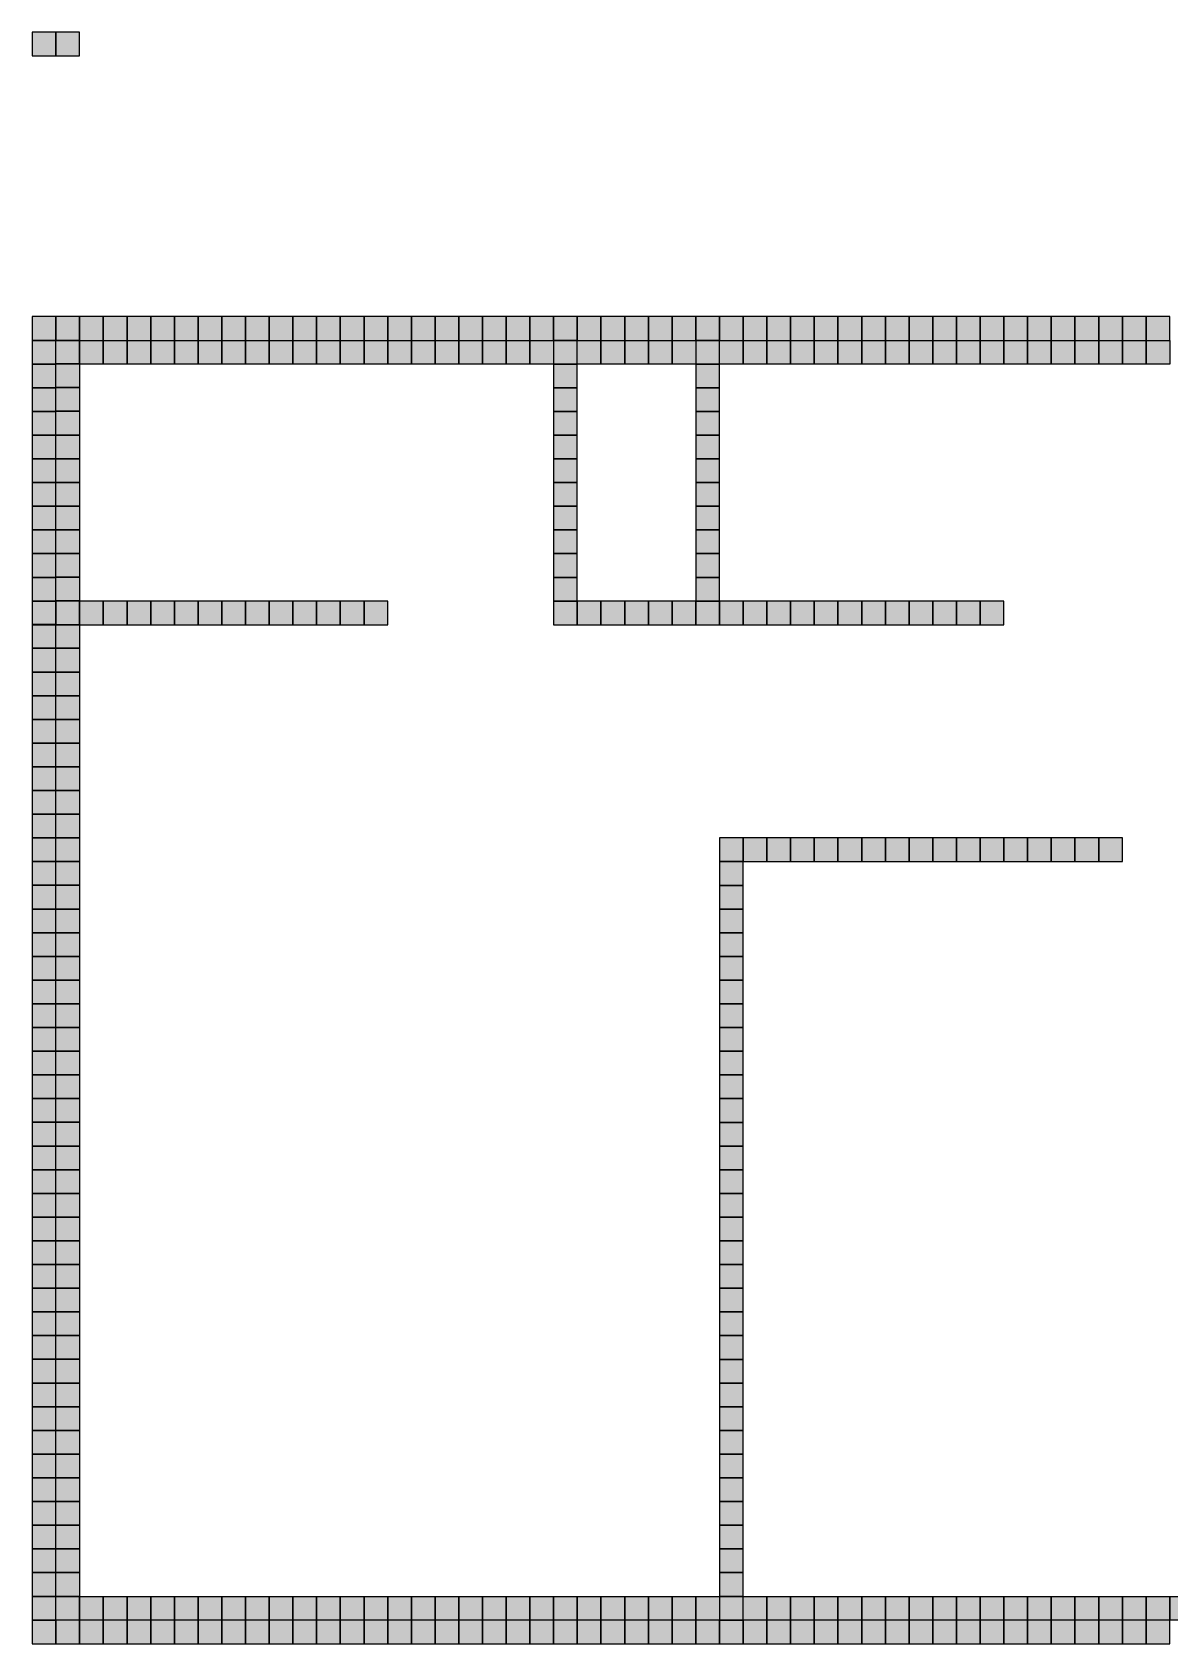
# Model space of a CAD drawing. Header units: inches. Extents: x 0.51 to 8.91, y 0.95 to 7.75.
# Drawn here: x 0.51 to 5.31, y 0.95 to 7.75 of the extents above; entities that cross this region are included whole.
import ezdxf

# ---------------------------------------------------------------- set-up
doc = ezdxf.new("R2010")
doc.units = ezdxf.units.IN
doc.header["$MEASUREMENT"] = 0
doc.layers.add('GRILLA PIXEL', color=7, linetype='Continuous')

# ---------------------------------------------------------------- blocks, each defined once
blk = doc.blocks.new('0-255-135-15-Muro auxiliar escalera')
at = {"layer": 'GRILLA PIXEL', "true_color": 0xff870f}
h = blk.add_hatch(color=30, dxfattribs=at)
h.dxf.hatch_style = 1
h.paths.add_polyline_path([(0, 0), (-0.1, 0), (-0.1, -0.1), (0, -0.1)])
blk.add_lwpolyline([(-0.1, 0), (-0.1, -0.1), (0, -0.1), (0, 0)], close=True)
blk = doc.blocks.new('0-63-149-253-Muro fichas extremo')
at = {"layer": 'GRILLA PIXEL', "true_color": 0x3f95fd}
h = blk.add_hatch(color=153, dxfattribs=at)
h.dxf.hatch_style = 1
h.paths.add_polyline_path([(0, 0), (-0.1, 0), (-0.1, -0.1), (0, -0.1)])
blk.add_lwpolyline([(-0.1, 0), (-0.1, -0.1), (0, -0.1), (0, 0)], close=True)
blk = doc.blocks.new('0-255-0-0-Muro dormitorio principal')
h = blk.add_hatch(color=1)
h.dxf.hatch_style = 1
h.paths.add_polyline_path([(0, 0), (-0.1, 0), (-0.1, -0.1), (0, -0.1)])
blk.add_lwpolyline([(-0.1, 0), (-0.1, -0.1), (0, -0.1), (0, 0)], close=True)
blk = doc.blocks.new('0-203-204-205-Ventana principal')
at = {"layer": 'GRILLA PIXEL', "true_color": 0xcbcccd}
h = blk.add_hatch(color=254, dxfattribs=at)
h.dxf.hatch_style = 1
h.paths.add_polyline_path([(0, 0), (-0.1, 0), (-0.1, -0.1), (0, -0.1)])
blk.add_lwpolyline([(-0.1, 0), (-0.1, -0.1), (0, -0.1), (0, 0)], close=True)
blk = doc.blocks.new('0-255-255-31-Muro alto')
at = {"layer": 'GRILLA PIXEL', "true_color": 0xffff1f}
h = blk.add_hatch(color=2, dxfattribs=at)
h.dxf.hatch_style = 1
h.paths.add_polyline_path([(0, 0), (-0.1, 0), (-0.1, -0.1), (0, -0.1)])
blk.add_lwpolyline([(-0.1, 0), (-0.1, -0.1), (0, -0.1), (0, 0)], close=True)
blk = doc.blocks.new('0-3-160-22-Ventana comun')
at = {"layer": 'GRILLA PIXEL', "true_color": 0x03a016}
h = blk.add_hatch(color=104, dxfattribs=at)
h.dxf.hatch_style = 1
h.paths.add_polyline_path([(0, 0), (-0.1, 0), (-0.1, -0.1), (0, -0.1)])
blk.add_lwpolyline([(-0.1, 0), (-0.1, -0.1), (0, -0.1), (0, 0)], close=True)
blk = doc.blocks.new('1-61-61-62-auxiliar ubicacion inicial')
at = {"layer": 'GRILLA PIXEL', "true_color": 0x3d3d3e}
h = blk.add_hatch(color=250, dxfattribs=at)
h.dxf.hatch_style = 1
h.paths.add_polyline_path([(0, 0), (-0.1, 0), (-0.1, -0.1), (0, -0.1)])
blk.add_lwpolyline([(-0.1, 0), (-0.1, -0.1), (0, -0.1), (0, 0)], close=True)
blk = doc.blocks.new('1-99-100-102-auxiliar lado interno')
at = {"lineweight": 70, "true_color": 0x636466}
h = blk.add_hatch(color=251, dxfattribs=at)
h.dxf.hatch_style = 1
h.paths.add_polyline_path([(-0.1, -0.1), (-0.1, 0), (0, 0), (0, -0.1)])
blk.add_lwpolyline([(0, 0), (0, -0.1), (-0.1, -0.1), (-0.1, 0)], close=True)
blk = doc.blocks.new('pixel extremo ventana')
h = blk.add_hatch(color=136)
h.dxf.hatch_style = 1
h.paths.add_polyline_path([(0, 0), (-0.1, 0), (-0.1, -0.1), (0, -0.1)])
blk.add_lwpolyline([(-0.1, 0), (-0.1, -0.1), (0, -0.1), (0, 0)], close=True)

msp = doc.modelspace()

# ---------------------------------------------------------------- block references
for name, p in [('1-61-61-62-auxiliar ubicacion inicial', (0.6061, 7.7464)), ('1-61-61-62-auxiliar ubicacion inicial', (0.7061, 7.7464)), ('0-255-135-15-Muro auxiliar escalera', (0.6061, 6.5464)), ('0-255-135-15-Muro auxiliar escalera', (0.7061, 6.5464)), ('0-63-149-253-Muro fichas extremo', (0.8061, 6.5464)), ('0-63-149-253-Muro fichas extremo', (0.9061, 6.5464)), ('0-63-149-253-Muro fichas extremo', (1.0061, 6.5464)), ('0-63-149-253-Muro fichas extremo', (1.1061, 6.5464)), ('0-63-149-253-Muro fichas extremo', (1.2061, 6.5464)), ('0-63-149-253-Muro fichas extremo', (1.3061, 6.5464)), ('0-63-149-253-Muro fichas extremo', (1.4061, 6.5464)), ('0-63-149-253-Muro fichas extremo', (1.5061, 6.5464)), ('0-63-149-253-Muro fichas extremo', (1.6061, 6.5464)), ('0-63-149-253-Muro fichas extremo', (1.7061, 6.5464)), ('0-63-149-253-Muro fichas extremo', (1.8061, 6.5464)), ('0-63-149-253-Muro fichas extremo', (1.9061, 6.5464)), ('0-63-149-253-Muro fichas extremo', (2.0061, 6.5464)), ('0-63-149-253-Muro fichas extremo', (2.1061, 6.5464)), ('0-63-149-253-Muro fichas extremo', (2.2061, 6.5464)), ('0-63-149-253-Muro fichas extremo', (2.3061, 6.5464)), ('0-63-149-253-Muro fichas extremo', (2.4061, 6.5464)), ('0-63-149-253-Muro fichas extremo', (2.5061, 6.5464)), ('0-63-149-253-Muro fichas extremo', (2.6061, 6.5464)), ('0-63-149-253-Muro fichas extremo', (2.7061, 6.5464)), ('0-63-149-253-Muro fichas extremo', (2.8061, 6.5464)), ('0-63-149-253-Muro fichas extremo', (2.9061, 6.5464)), ('0-63-149-253-Muro fichas extremo', (3.0061, 6.5464)), ('0-63-149-253-Muro fichas extremo', (3.1061, 6.5464)), ('0-63-149-253-Muro fichas extremo', (3.2061, 6.5464)), ('0-63-149-253-Muro fichas extremo', (3.3061, 6.5464)), ('0-63-149-253-Muro fichas extremo', (3.4061, 6.5464)), ('0-63-149-253-Muro fichas extremo', (3.5061, 6.5464)), ('0-63-149-253-Muro fichas extremo', (3.6061, 6.5464)), ('0-63-149-253-Muro fichas extremo', (3.7061, 6.5464)), ('0-63-149-253-Muro fichas extremo', (3.8061, 6.5464)), ('0-63-149-253-Muro fichas extremo', (3.9061, 6.5464)), ('0-63-149-253-Muro fichas extremo', (4.0061, 6.5464)), ('0-63-149-253-Muro fichas extremo', (4.1061, 6.5464)), ('0-63-149-253-Muro fichas extremo', (4.2061, 6.5464)), ('0-63-149-253-Muro fichas extremo', (4.3061, 6.5464)), ('0-63-149-253-Muro fichas extremo', (4.4061, 6.5464)), ('0-63-149-253-Muro fichas extremo', (4.5061, 6.5464)), ('0-63-149-253-Muro fichas extremo', (4.6061, 6.5464)), ('0-63-149-253-Muro fichas extremo', (4.7061, 6.5464)), ('0-63-149-253-Muro fichas extremo', (4.8061, 6.5464)), ('0-63-149-253-Muro fichas extremo', (4.9061, 6.5464)), ('0-63-149-253-Muro fichas extremo', (5.0061, 6.5464)), ('0-63-149-253-Muro fichas extremo', (5.1061, 6.5464)), ('0-63-149-253-Muro fichas extremo', (5.2061, 6.5464)), ('0-63-149-253-Muro fichas extremo', (5.3061, 6.5464)), ('0-255-255-31-Muro alto', (0.6061, 6.4464)), ('1-99-100-102-auxiliar lado interno', (0.7061, 6.447)), ('1-99-100-102-auxiliar lado interno', (0.8061, 6.4464)), ('1-99-100-102-auxiliar lado interno', (0.9061, 6.4464)), ('1-99-100-102-auxiliar lado interno', (1.0061, 6.4464)), ('1-99-100-102-auxiliar lado interno', (1.1061, 6.4464)), ('1-99-100-102-auxiliar lado interno', (1.2061, 6.4464)), ('1-99-100-102-auxiliar lado interno', (1.3061, 6.4464)), ('1-99-100-102-auxiliar lado interno', (1.4061, 6.4464)), ('1-99-100-102-auxiliar lado interno', (1.5061, 6.4464)), ('1-99-100-102-auxiliar lado interno', (1.6061, 6.4464)), ('1-99-100-102-auxiliar lado interno', (1.7061, 6.4464)), ('1-99-100-102-auxiliar lado interno', (1.8061, 6.4464)), ('1-99-100-102-auxiliar lado interno', (1.9061, 6.4464)), ('1-99-100-102-auxiliar lado interno', (2.0061, 6.4464)), ('1-99-100-102-auxiliar lado interno', (2.1061, 6.4464)), ('1-99-100-102-auxiliar lado interno', (2.2061, 6.4464)), ('1-99-100-102-auxiliar lado interno', (2.3061, 6.4464)), ('1-99-100-102-auxiliar lado interno', (2.4061, 6.4464)), ('1-99-100-102-auxiliar lado interno', (2.5061, 6.4464)), ('1-99-100-102-auxiliar lado interno', (2.6061, 6.4464)), ('1-99-100-102-auxiliar lado interno', (2.7061, 6.4464)), ('0-255-255-31-Muro alto', (2.8061, 6.4464)), ('1-99-100-102-auxiliar lado interno', (2.9061, 6.4464)), ('1-99-100-102-auxiliar lado interno', (3.0061, 6.4464)), ('1-99-100-102-auxiliar lado interno', (3.1061, 6.4464)), ('1-99-100-102-auxiliar lado interno', (3.2061, 6.4464)), ('1-99-100-102-auxiliar lado interno', (3.3061, 6.4464)), ('0-255-255-31-Muro alto', (3.4061, 6.4464)), ('1-99-100-102-auxiliar lado interno', (3.5061, 6.4464)), ('1-99-100-102-auxiliar lado interno', (3.6061, 6.4464)), ('1-99-100-102-auxiliar lado interno', (3.7061, 6.4464)), ('1-99-100-102-auxiliar lado interno', (3.8061, 6.4464)), ('1-99-100-102-auxiliar lado interno', (3.9061, 6.4464)), ('1-99-100-102-auxiliar lado interno', (4.0061, 6.4464)), ('1-99-100-102-auxiliar lado interno', (4.1061, 6.4464)), ('1-99-100-102-auxiliar lado interno', (4.2061, 6.4464)), ('1-99-100-102-auxiliar lado interno', (4.3061, 6.4464)), ('1-99-100-102-auxiliar lado interno', (4.4061, 6.4464)), ('1-99-100-102-auxiliar lado interno', (4.5061, 6.4464)), ('1-99-100-102-auxiliar lado interno', (4.6061, 6.4464)), ('1-99-100-102-auxiliar lado interno', (4.7061, 6.4464)), ('1-99-100-102-auxiliar lado interno', (4.8061, 6.4464)), ('1-99-100-102-auxiliar lado interno', (4.9061, 6.4464)), ('1-99-100-102-auxiliar lado interno', (5.0061, 6.4464)), ('1-99-100-102-auxiliar lado interno', (5.1061, 6.4464)), ('1-99-100-102-auxiliar lado interno', (5.2061, 6.4464)), ('1-99-100-102-auxiliar lado interno', (5.3061, 6.4464)), ('0-255-255-31-Muro alto', (0.6061, 6.3464)), ('1-99-100-102-auxiliar lado interno', (0.7061, 6.347)), ('0-255-255-31-Muro alto', (2.8061, 6.3464)), ('0-255-255-31-Muro alto', (3.4061, 6.3464)), ('0-255-255-31-Muro alto', (0.6061, 6.2464)), ('1-99-100-102-auxiliar lado interno', (0.7061, 6.247)), ('0-255-255-31-Muro alto', (2.8061, 6.2464)), ('0-255-255-31-Muro alto', (3.4061, 6.2464)), ('0-255-255-31-Muro alto', (0.6061, 6.1464)), ('1-99-100-102-auxiliar lado interno', (0.7061, 6.147)), ('0-255-255-31-Muro alto', (2.8061, 6.1464)), ('0-255-255-31-Muro alto', (3.4061, 6.1464)), ('0-255-255-31-Muro alto', (0.6061, 6.0464)), ('1-99-100-102-auxiliar lado interno', (0.7061, 6.047)), ('0-255-255-31-Muro alto', (2.8061, 6.0464)), ('0-255-255-31-Muro alto', (3.4061, 6.0464)), ('0-255-255-31-Muro alto', (0.6061, 5.9464)), ('1-99-100-102-auxiliar lado interno', (0.7061, 5.947)), ('0-255-255-31-Muro alto', (2.8061, 5.9464)), ('0-255-255-31-Muro alto', (3.4061, 5.9464)), ('0-255-255-31-Muro alto', (0.6061, 5.8464)), ('1-99-100-102-auxiliar lado interno', (0.7061, 5.847)), ('0-255-255-31-Muro alto', (2.8061, 5.8464)), ('0-255-255-31-Muro alto', (3.4061, 5.8464)), ('0-255-255-31-Muro alto', (0.6061, 5.7464)), ('1-99-100-102-auxiliar lado interno', (0.7061, 5.747)), ('0-255-255-31-Muro alto', (2.8061, 5.7464)), ('0-255-255-31-Muro alto', (3.4061, 5.7464)), ('0-255-255-31-Muro alto', (0.6061, 5.6464)), ('1-99-100-102-auxiliar lado interno', (0.7061, 5.647)), ('0-255-255-31-Muro alto', (2.8061, 5.6464)), ('0-255-255-31-Muro alto', (3.4061, 5.6464)), ('0-255-255-31-Muro alto', (0.6061, 5.5464)), ('1-99-100-102-auxiliar lado interno', (0.7061, 5.547)), ('0-255-255-31-Muro alto', (2.8061, 5.5464)), ('0-255-255-31-Muro alto', (3.4061, 5.5464)), ('0-255-255-31-Muro alto', (0.6061, 5.4464)), ('1-99-100-102-auxiliar lado interno', (0.7061, 5.447)), ('0-255-255-31-Muro alto', (2.8061, 5.4464)), ('0-255-255-31-Muro alto', (3.4061, 5.4464)), ('0-255-255-31-Muro alto', (0.6061, 5.3464)), ('0-255-255-31-Muro alto', (0.7061, 5.3464)), ('0-255-255-31-Muro alto', (0.8061, 5.3464)), ('0-255-255-31-Muro alto', (0.9061, 5.3464)), ('0-255-255-31-Muro alto', (1.0061, 5.3464)), ('0-255-255-31-Muro alto', (1.1061, 5.3464)), ('0-255-255-31-Muro alto', (1.2061, 5.3464)), ('0-255-255-31-Muro alto', (1.3061, 5.3464)), ('0-255-255-31-Muro alto', (1.4061, 5.3464)), ('0-255-255-31-Muro alto', (1.5061, 5.3464)), ('0-255-255-31-Muro alto', (1.6061, 5.3464)), ('0-255-255-31-Muro alto', (1.7061, 5.3464)), ('0-255-255-31-Muro alto', (1.8061, 5.3464)), ('0-255-255-31-Muro alto', (1.9061, 5.3464)), ('0-255-255-31-Muro alto', (2.0061, 5.3464)), ('0-255-255-31-Muro alto', (2.8061, 5.3464)), ('0-255-255-31-Muro alto', (2.9061, 5.3464)), ('0-255-255-31-Muro alto', (3.0061, 5.3464)), ('0-255-255-31-Muro alto', (3.1061, 5.3464)), ('0-255-255-31-Muro alto', (3.2061, 5.3464)), ('0-255-255-31-Muro alto', (3.3061, 5.3464)), ('0-255-255-31-Muro alto', (3.4061, 5.3464)), ('0-255-255-31-Muro alto', (3.5061, 5.3464)), ('0-255-255-31-Muro alto', (3.6061, 5.3464)), ('0-255-255-31-Muro alto', (3.7061, 5.3464)), ('0-255-255-31-Muro alto', (3.8061, 5.3464)), ('0-255-255-31-Muro alto', (3.9061, 5.3464)), ('0-255-255-31-Muro alto', (4.0061, 5.3464)), ('0-255-255-31-Muro alto', (4.1061, 5.3464)), ('0-255-255-31-Muro alto', (4.2061, 5.3464)), ('0-255-255-31-Muro alto', (4.3061, 5.3464)), ('0-255-255-31-Muro alto', (4.4061, 5.3464)), ('0-255-255-31-Muro alto', (4.5061, 5.3464)), ('0-255-255-31-Muro alto', (4.6061, 5.3464)), ('0-255-0-0-Muro dormitorio principal', (0.6061, 5.247)), ('1-99-100-102-auxiliar lado interno', (0.7061, 5.247)), ('0-255-0-0-Muro dormitorio principal', (0.6061, 5.147)), ('1-99-100-102-auxiliar lado interno', (0.7061, 5.147)), ('0-255-0-0-Muro dormitorio principal', (0.6061, 5.047)), ('1-99-100-102-auxiliar lado interno', (0.7061, 5.047)), ('0-255-0-0-Muro dormitorio principal', (0.6061, 4.947)), ('1-99-100-102-auxiliar lado interno', (0.7061, 4.947)), ('0-255-0-0-Muro dormitorio principal', (0.6061, 4.847)), ('1-99-100-102-auxiliar lado interno', (0.7061, 4.847)), ('0-255-0-0-Muro dormitorio principal', (0.6061, 4.747)), ('1-99-100-102-auxiliar lado interno', (0.7061, 4.747)), ('0-255-0-0-Muro dormitorio principal', (0.6061, 4.647)), ('1-99-100-102-auxiliar lado interno', (0.7061, 4.647)), ('0-255-0-0-Muro dormitorio principal', (0.6061, 4.547)), ('1-99-100-102-auxiliar lado interno', (0.7061, 4.547)), ('0-255-0-0-Muro dormitorio principal', (0.6061, 4.447)), ('1-99-100-102-auxiliar lado interno', (0.7061, 4.447)), ('0-255-0-0-Muro dormitorio principal', (0.6061, 4.347)), ('1-99-100-102-auxiliar lado interno', (0.7061, 4.347)), ('0-255-255-31-Muro alto', (3.5061, 4.3469, 0)), ('0-255-255-31-Muro alto', (3.6061, 4.3469, 0)), ('0-255-255-31-Muro alto', (3.7061, 4.3469, 0)), ('0-255-255-31-Muro alto', (3.8061, 4.3469, 0)), ('0-255-255-31-Muro alto', (3.9061, 4.3469, 0)), ('0-255-255-31-Muro alto', (4.0061, 4.3469, 0)), ('0-255-255-31-Muro alto', (4.1061, 4.3469, 0)), ('0-255-255-31-Muro alto', (4.2061, 4.3469, 0)), ('0-255-255-31-Muro alto', (4.3061, 4.3469, 0)), ('0-255-255-31-Muro alto', (4.4061, 4.3469, 0)), ('0-255-255-31-Muro alto', (4.5061, 4.3469, 0)), ('0-255-255-31-Muro alto', (4.6061, 4.3469, 0)), ('0-255-255-31-Muro alto', (4.7061, 4.3469, 0)), ('0-255-255-31-Muro alto', (4.8061, 4.3469, 0)), ('0-255-255-31-Muro alto', (4.9061, 4.3469, 0)), ('0-255-255-31-Muro alto', (5.0061, 4.3469, 0)), ('0-255-255-31-Muro alto', (5.1061, 4.3469, 0)), ('0-255-0-0-Muro dormitorio principal', (0.6061, 4.247)), ('1-99-100-102-auxiliar lado interno', (0.7061, 4.247)), ('0-255-255-31-Muro alto', (3.5061, 4.2469, 0)), ('0-255-0-0-Muro dormitorio principal', (0.6061, 4.147)), ('1-99-100-102-auxiliar lado interno', (0.7061, 4.147)), ('0-255-255-31-Muro alto', (3.5061, 4.1469, 0)), ('0-255-0-0-Muro dormitorio principal', (0.6061, 4.047)), ('1-99-100-102-auxiliar lado interno', (0.7061, 4.047)), ('0-255-255-31-Muro alto', (3.5061, 4.0469, 0)), ('0-255-0-0-Muro dormitorio principal', (0.6061, 3.947)), ('1-99-100-102-auxiliar lado interno', (0.7061, 3.947)), ('0-255-255-31-Muro alto', (3.5061, 3.9469, 0)), ('0-255-0-0-Muro dormitorio principal', (0.6061, 3.847)), ('1-99-100-102-auxiliar lado interno', (0.7061, 3.847)), ('0-255-255-31-Muro alto', (3.5061, 3.8469, 0)), ('0-255-0-0-Muro dormitorio principal', (0.6061, 3.747)), ('1-99-100-102-auxiliar lado interno', (0.7061, 3.747)), ('0-255-255-31-Muro alto', (3.5061, 3.7469)), ('0-255-0-0-Muro dormitorio principal', (0.6061, 3.647)), ('1-99-100-102-auxiliar lado interno', (0.7061, 3.647)), ('0-255-255-31-Muro alto', (3.5061, 3.6469)), ('0-255-0-0-Muro dormitorio principal', (0.6061, 3.547)), ('1-99-100-102-auxiliar lado interno', (0.7061, 3.547)), ('0-255-255-31-Muro alto', (3.5061, 3.5469)), ('0-255-0-0-Muro dormitorio principal', (0.6061, 3.447)), ('1-99-100-102-auxiliar lado interno', (0.7061, 3.447)), ('0-255-255-31-Muro alto', (3.5061, 3.4469)), ('0-255-0-0-Muro dormitorio principal', (0.6061, 3.347)), ('1-99-100-102-auxiliar lado interno', (0.7061, 3.347)), ('0-255-255-31-Muro alto', (3.5061, 3.3469)), ('0-255-0-0-Muro dormitorio principal', (0.6061, 3.247)), ('1-99-100-102-auxiliar lado interno', (0.7061, 3.247)), ('0-255-255-31-Muro alto', (3.5061, 3.2469)), ('0-255-0-0-Muro dormitorio principal', (0.6061, 3.147)), ('1-99-100-102-auxiliar lado interno', (0.7061, 3.147)), ('0-255-255-31-Muro alto', (3.5061, 3.1469)), ('0-255-0-0-Muro dormitorio principal', (0.6061, 3.047)), ('1-99-100-102-auxiliar lado interno', (0.7061, 3.047)), ('0-255-255-31-Muro alto', (3.5061, 3.0469)), ('0-255-0-0-Muro dormitorio principal', (0.6061, 2.947)), ('1-99-100-102-auxiliar lado interno', (0.7061, 2.947)), ('0-255-255-31-Muro alto', (3.5061, 2.9469)), ('0-255-0-0-Muro dormitorio principal', (0.6061, 2.847)), ('1-99-100-102-auxiliar lado interno', (0.7061, 2.847)), ('0-255-255-31-Muro alto', (3.5061, 2.8469)), ('0-255-0-0-Muro dormitorio principal', (0.6061, 2.747)), ('1-99-100-102-auxiliar lado interno', (0.7061, 2.747)), ('0-255-255-31-Muro alto', (3.5061, 2.7469)), ('0-255-0-0-Muro dormitorio principal', (0.6061, 2.647)), ('1-99-100-102-auxiliar lado interno', (0.7061, 2.647)), ('0-255-255-31-Muro alto', (3.5061, 2.6469)), ('0-255-0-0-Muro dormitorio principal', (0.6061, 2.547)), ('1-99-100-102-auxiliar lado interno', (0.7061, 2.547)), ('0-255-255-31-Muro alto', (3.5061, 2.5469)), ('0-255-0-0-Muro dormitorio principal', (0.6061, 2.447)), ('1-99-100-102-auxiliar lado interno', (0.7061, 2.447)), ('0-255-255-31-Muro alto', (3.5061, 2.4469)), ('0-255-0-0-Muro dormitorio principal', (0.6061, 2.347)), ('1-99-100-102-auxiliar lado interno', (0.7061, 2.347)), ('0-255-255-31-Muro alto', (3.5061, 2.3469)), ('0-255-0-0-Muro dormitorio principal', (0.6061, 2.247)), ('1-99-100-102-auxiliar lado interno', (0.7061, 2.247)), ('0-255-255-31-Muro alto', (3.5061, 2.2469)), ('0-255-0-0-Muro dormitorio principal', (0.6061, 2.147)), ('1-99-100-102-auxiliar lado interno', (0.7061, 2.147)), ('0-255-255-31-Muro alto', (3.5061, 2.1469)), ('0-255-0-0-Muro dormitorio principal', (0.6061, 2.047)), ('1-99-100-102-auxiliar lado interno', (0.7061, 2.047)), ('0-255-255-31-Muro alto', (3.5061, 2.0469)), ('0-255-0-0-Muro dormitorio principal', (0.6061, 1.947)), ('1-99-100-102-auxiliar lado interno', (0.7061, 1.947)), ('0-255-255-31-Muro alto', (3.5061, 1.9469)), ('0-255-0-0-Muro dormitorio principal', (0.6061, 1.847)), ('1-99-100-102-auxiliar lado interno', (0.7061, 1.847)), ('0-255-255-31-Muro alto', (3.5061, 1.8469)), ('0-255-0-0-Muro dormitorio principal', (0.6061, 1.747)), ('1-99-100-102-auxiliar lado interno', (0.7061, 1.747)), ('0-255-255-31-Muro alto', (3.5061, 1.7469)), ('0-255-0-0-Muro dormitorio principal', (0.6061, 1.647)), ('1-99-100-102-auxiliar lado interno', (0.7061, 1.647)), ('0-255-255-31-Muro alto', (3.5061, 1.6469)), ('0-255-0-0-Muro dormitorio principal', (0.6061, 1.547)), ('1-99-100-102-auxiliar lado interno', (0.7061, 1.547)), ('0-255-255-31-Muro alto', (3.5061, 1.5469)), ('0-255-0-0-Muro dormitorio principal', (0.6061, 1.447)), ('1-99-100-102-auxiliar lado interno', (0.7061, 1.447)), ('0-255-255-31-Muro alto', (3.5061, 1.4469)), ('0-255-0-0-Muro dormitorio principal', (0.6061, 1.347)), ('1-99-100-102-auxiliar lado interno', (0.7061, 1.347)), ('0-255-255-31-Muro alto', (3.5061, 1.3469)), ('0-255-0-0-Muro dormitorio principal', (0.6061, 1.247)), ('1-99-100-102-auxiliar lado interno', (0.7061, 1.247)), ('0-255-255-31-Muro alto', (3.5061, 1.2469)), ('0-255-0-0-Muro dormitorio principal', (0.6061, 1.1469)), ('1-99-100-102-auxiliar lado interno', (0.7061, 1.1469)), ('1-99-100-102-auxiliar lado interno', (0.8061, 1.1469)), ('1-99-100-102-auxiliar lado interno', (0.9061, 1.1469)), ('1-99-100-102-auxiliar lado interno', (1.0061, 1.1469)), ('1-99-100-102-auxiliar lado interno', (1.1061, 1.1469)), ('1-99-100-102-auxiliar lado interno', (1.2061, 1.1469)), ('1-99-100-102-auxiliar lado interno', (1.3061, 1.1469)), ('1-99-100-102-auxiliar lado interno', (1.4061, 1.1469)), ('1-99-100-102-auxiliar lado interno', (1.5061, 1.1469)), ('1-99-100-102-auxiliar lado interno', (1.6061, 1.1469)), ('1-99-100-102-auxiliar lado interno', (1.7061, 1.1469)), ('1-99-100-102-auxiliar lado interno', (1.8061, 1.1469)), ('1-99-100-102-auxiliar lado interno', (1.9061, 1.1469)), ('1-99-100-102-auxiliar lado interno', (2.0061, 1.1469)), ('1-99-100-102-auxiliar lado interno', (2.1061, 1.1469)), ('1-99-100-102-auxiliar lado interno', (2.2061, 1.1469)), ('1-99-100-102-auxiliar lado interno', (2.3061, 1.1469)), ('1-99-100-102-auxiliar lado interno', (2.4061, 1.1469)), ('1-99-100-102-auxiliar lado interno', (2.5061, 1.1469)), ('1-99-100-102-auxiliar lado interno', (2.6061, 1.1469)), ('1-99-100-102-auxiliar lado interno', (2.7061, 1.1469)), ('1-99-100-102-auxiliar lado interno', (2.8061, 1.1469)), ('1-99-100-102-auxiliar lado interno', (2.9061, 1.1469)), ('1-99-100-102-auxiliar lado interno', (3.0061, 1.1469)), ('1-99-100-102-auxiliar lado interno', (3.1061, 1.1469)), ('1-99-100-102-auxiliar lado interno', (3.2061, 1.1469)), ('1-99-100-102-auxiliar lado interno', (3.3061, 1.1469)), ('1-99-100-102-auxiliar lado interno', (3.4061, 1.1469)), ('0-255-255-31-Muro alto', (3.5061, 1.1469)), ('1-99-100-102-auxiliar lado interno', (3.6061, 1.1469)), ('1-99-100-102-auxiliar lado interno', (3.7061, 1.1469)), ('1-99-100-102-auxiliar lado interno', (3.8061, 1.1469)), ('1-99-100-102-auxiliar lado interno', (3.9061, 1.1469)), ('1-99-100-102-auxiliar lado interno', (4.0061, 1.1469)), ('1-99-100-102-auxiliar lado interno', (4.1061, 1.1469)), ('1-99-100-102-auxiliar lado interno', (4.2061, 1.1469)), ('1-99-100-102-auxiliar lado interno', (4.3061, 1.1469)), ('1-99-100-102-auxiliar lado interno', (4.4061, 1.1469)), ('1-99-100-102-auxiliar lado interno', (4.5061, 1.1469)), ('1-99-100-102-auxiliar lado interno', (4.6061, 1.1469)), ('1-99-100-102-auxiliar lado interno', (4.7061, 1.1469)), ('1-99-100-102-auxiliar lado interno', (4.8061, 1.1469)), ('1-99-100-102-auxiliar lado interno', (4.9061, 1.1469)), ('1-99-100-102-auxiliar lado interno', (5.0061, 1.1469)), ('1-99-100-102-auxiliar lado interno', (5.1061, 1.1469)), ('1-99-100-102-auxiliar lado interno', (5.2061, 1.1469)), ('1-99-100-102-auxiliar lado interno', (5.3061, 1.1469)), ('1-99-100-102-auxiliar lado interno', (5.4061, 1.1469)), ('0-255-0-0-Muro dormitorio principal', (0.6061, 1.0469)), ('pixel extremo ventana', (0.7061, 1.0469)), ('0-203-204-205-Ventana principal', (0.8061, 1.0469)), ('0-203-204-205-Ventana principal', (0.9061, 1.0469)), ('0-203-204-205-Ventana principal', (1.0061, 1.0469)), ('0-203-204-205-Ventana principal', (1.1061, 1.0469)), ('0-203-204-205-Ventana principal', (1.2061, 1.0469)), ('0-203-204-205-Ventana principal', (1.3061, 1.0469)), ('0-203-204-205-Ventana principal', (1.4061, 1.0469)), ('0-203-204-205-Ventana principal', (1.5061, 1.0469)), ('0-203-204-205-Ventana principal', (1.6061, 1.0469)), ('0-203-204-205-Ventana principal', (1.7061, 1.0469)), ('0-203-204-205-Ventana principal', (1.8061, 1.0469)), ('0-203-204-205-Ventana principal', (1.9061, 1.0469)), ('0-203-204-205-Ventana principal', (2.0061, 1.0469)), ('0-203-204-205-Ventana principal', (2.1061, 1.0469)), ('pixel extremo ventana', (2.2061, 1.0469)), ('0-255-255-31-Muro alto', (2.3061, 1.0469)), ('0-255-255-31-Muro alto', (2.4061, 1.0469)), ('0-255-255-31-Muro alto', (2.5061, 1.0469)), ('0-255-255-31-Muro alto', (2.6061, 1.0469)), ('0-255-255-31-Muro alto', (2.7061, 1.0469)), ('0-255-255-31-Muro alto', (2.8061, 1.0469)), ('0-255-255-31-Muro alto', (2.9061, 1.0469)), ('0-255-255-31-Muro alto', (3.0061, 1.0469)), ('0-255-255-31-Muro alto', (3.1061, 1.0469)), ('0-255-255-31-Muro alto', (3.2061, 1.0469)), ('0-255-255-31-Muro alto', (3.3061, 1.0469)), ('0-255-255-31-Muro alto', (3.4061, 1.0469)), ('0-255-255-31-Muro alto', (3.5061, 1.0469)), ('0-255-255-31-Muro alto', (3.6061, 1.0469)), ('0-255-255-31-Muro alto', (3.7061, 1.0469)), ('0-255-255-31-Muro alto', (3.8061, 1.0469)), ('0-255-255-31-Muro alto', (3.9061, 1.0469)), ('0-255-255-31-Muro alto', (4.0061, 1.0469)), ('0-255-255-31-Muro alto', (4.1061, 1.0469)), ('0-255-255-31-Muro alto', (4.2061, 1.0469)), ('pixel extremo ventana', (4.3061, 1.0469)), ('0-3-160-22-Ventana comun', (4.4061, 1.0469)), ('0-3-160-22-Ventana comun', (4.5061, 1.0469)), ('0-3-160-22-Ventana comun', (4.6061, 1.0469)), ('0-3-160-22-Ventana comun', (4.7061, 1.0469)), ('0-3-160-22-Ventana comun', (4.8061, 1.0469)), ('0-3-160-22-Ventana comun', (4.9061, 1.0469)), ('0-3-160-22-Ventana comun', (5.0061, 1.0469)), ('0-3-160-22-Ventana comun', (5.1061, 1.0469)), ('0-3-160-22-Ventana comun', (5.2061, 1.0469)), ('pixel extremo ventana', (5.3061, 1.0469))]:
    msp.add_blockref(name, p)

doc.saveas('drawing.dxf')
